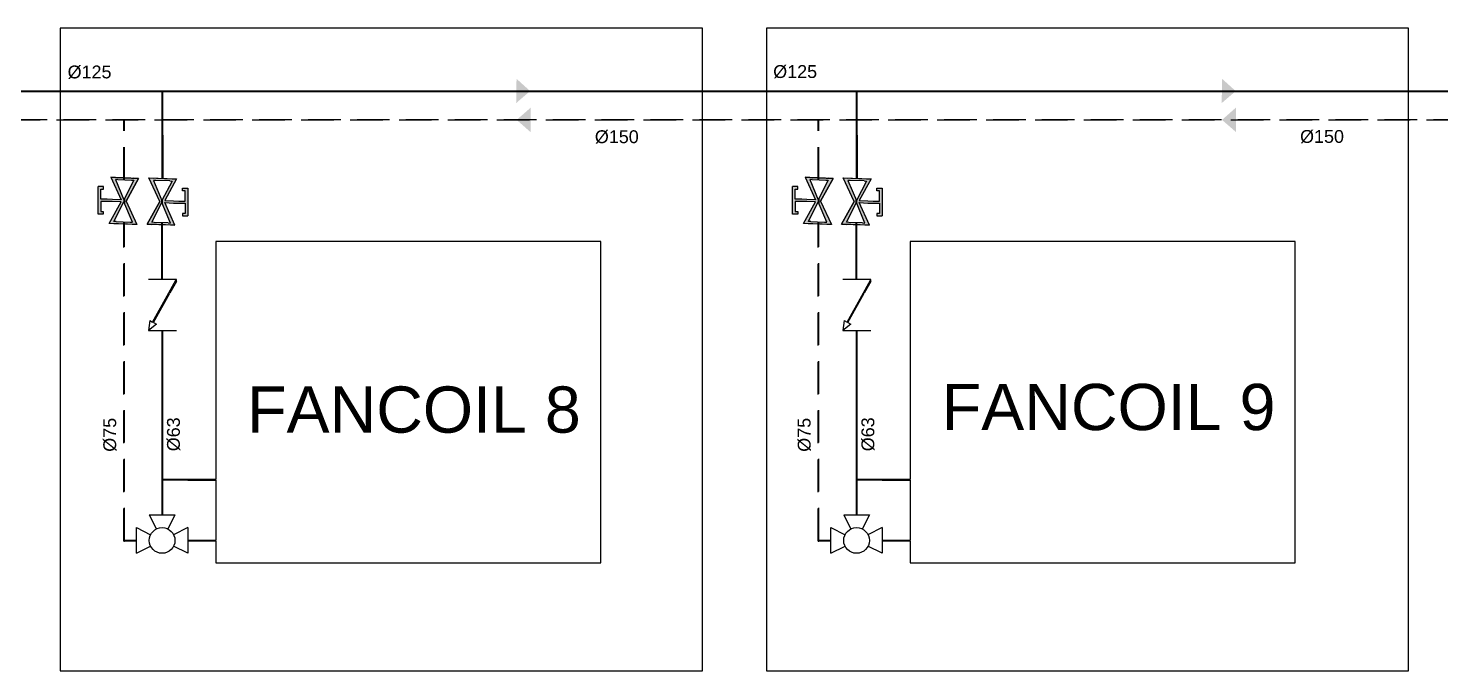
# Model space of a CAD drawing. Header units: millimetres. Extents: x -3738 to 3262, y -1370 to 2506.
# Drawn here: x 537 to 1637, y 1636 to 2136 of the extents above; entities that cross this region are included whole.
import ezdxf

# ---------------------------------------------------------------- set-up
doc = ezdxf.new("R2010")
doc.units = ezdxf.units.MM
doc.linetypes.add('DASHEDX2', pattern=[38.1, 25.4, -12.7])
doc.styles.get("Standard").update_dxf_attribs({"font": 'arial.ttf'})

msp = doc.modelspace()

# ---------------------------------------------------------------- hatches: boundary and pattern name
h = msp.add_hatch(color=256)
h.set_gradient(color2=(0, 0, 0), tint=1)
h.paths.add_polyline_path([(917.4, 2078.3), (928.3, 2087.6), (917.7, 2097.2), (917.6, 2088.4)])
h = msp.add_hatch(color=256)
h.set_gradient(color2=(0, 0, 0), tint=1)
h.paths.add_polyline_path([(1466.9, 2078.3), (1477.8, 2087.6), (1467.1, 2097.2), (1467, 2088.4)])
h = msp.add_hatch(color=256)
h.set_gradient(color2=(0, 0, 0), tint=1)
h.paths.add_polyline_path([(928.6, 2074.6), (917.8, 2065.2), (928.6, 2055.7), (928.6, 2064.5)])
h = msp.add_hatch(color=256)
h.set_gradient(color2=(0, 0, 0), tint=1)
h.paths.add_polyline_path([(1477.9, 2074.7), (1467.1, 2065.2), (1477.9, 2055.8), (1477.9, 2064.5)])
h = msp.add_hatch(color=256)
h.set_gradient(color1=(255, 255, 255), tint=1)
h.paths.add_polyline_path([(609.7, 2003), (603, 2003.2), (599, 2003.4), (594, 2003.4), (594, 2011.4), (596, 2011.4), (596, 2013.4), (591.9, 2013.4), (591.9, 1991.8), (595.9, 1991.8), (595.9, 1993.8), (593.9, 1993.8), (593.9, 2001.8), (598.9, 2001.8), (602.9, 2001.6), (609.7, 2001.4), (600.5, 1984.5), (622.1, 1983.7), (613.7, 2002), (623.4, 2019.7), (601.8, 2020.5)])
h.paths.add_polyline_path([(605.3, 2018.8), (607.1, 2018.7), (617.9, 2018.4), (619.7, 2018.3), (612, 2002.9)], flags=16)
h.paths.add_polyline_path([(611.9, 2001.3), (618.6, 1985.6), (616.8, 1985.7), (606, 1986.1), (604.2, 1986.1)], flags=16)
h = msp.add_hatch(color=256)
h.set_gradient(color1=(255, 255, 255), tint=1)
h.paths.add_polyline_path([(643.8, 2000.8), (650.6, 2000.5), (654.6, 2000.4), (659.6, 2000.4), (659.6, 1992.4), (657.6, 1992.4), (657.6, 1990.4), (661.6, 1990.4), (661.6, 2012), (657.6, 2012), (657.6, 2010), (659.6, 2010), (659.6, 2002), (654.6, 2002), (650.6, 2002.1), (643.8, 2002.4), (653, 2019.3), (631.4, 2020.1), (639.8, 2001.7), (630.1, 1984), (651.7, 1983.2)])
h.paths.add_polyline_path([(648.2, 1984.9), (646.4, 1985), (635.6, 1985.4), (633.8, 1985.5), (641.6, 2000.8)], flags=16)
h.paths.add_polyline_path([(641.6, 2002.5), (635, 2018.1), (636.8, 2018.1), (647.6, 2017.7), (649.4, 2017.6)], flags=16)
h = msp.add_hatch(color=256)
h.set_gradient(color1=(255, 255, 255), tint=1)
h.paths.add_polyline_path([(1150.5, 2003), (1143.8, 2003.2), (1139.8, 2003.4), (1134.8, 2003.4), (1134.8, 2011.4), (1136.8, 2011.4), (1136.8, 2013.4), (1132.7, 2013.4), (1132.7, 1991.8), (1136.7, 1991.8), (1136.7, 1993.8), (1134.7, 1993.8), (1134.7, 2001.8), (1139.7, 2001.8), (1143.7, 2001.6), (1150.5, 2001.4), (1141.3, 1984.5), (1162.9, 1983.7), (1154.5, 2002), (1164.2, 2019.7), (1142.6, 2020.5)])
h.paths.add_polyline_path([(1146.1, 2018.8), (1147.9, 2018.7), (1158.7, 2018.4), (1160.5, 2018.3), (1152.7, 2002.9)], flags=16)
h.paths.add_polyline_path([(1152.7, 2001.3), (1159.4, 1985.6), (1157.6, 1985.7), (1146.8, 1986.1), (1145, 1986.1)], flags=16)
h = msp.add_hatch(color=256)
h.set_gradient(color1=(255, 255, 255), tint=1)
h.paths.add_polyline_path([(1184.6, 2000.8), (1191.4, 2000.5), (1195.4, 2000.4), (1200.4, 2000.4), (1200.4, 1992.4), (1198.4, 1992.4), (1198.4, 1990.4), (1202.4, 1990.4), (1202.4, 2012), (1198.4, 2012), (1198.4, 2010), (1200.4, 2010), (1200.4, 2002), (1195.4, 2002), (1191.4, 2002.1), (1184.6, 2002.4), (1193.8, 2019.3), (1172.2, 2020.1), (1180.6, 2001.7), (1170.9, 1984), (1192.5, 1983.2)])
h.paths.add_polyline_path([(1189, 1984.9), (1187.2, 1985), (1176.4, 1985.4), (1174.6, 1985.5), (1182.4, 2000.8)], flags=16)
h.paths.add_polyline_path([(1182.4, 2002.5), (1175.8, 2018.1), (1177.6, 2018.1), (1188.4, 2017.7), (1190.2, 2017.6)], flags=16)

# ---------------------------------------------------------------- linework, layer by layer
at = {"color": 5}
for p, q in [((-98.4, 2087.8), (2779.6, 2087.8)), ((-97.9, 2087.3), (2779.6, 2087.3)), ((641.4, 2087.3), (641.4, 2019.7)), ((641.9, 2087.3), (642.2, 2019.7)), ((1182.2, 2087.3), (1182.2, 2019.7)), ((1182.7, 2087.3), (1183, 2019.7)), ((641.4, 1940.9), (641.4, 1985.2)), ((641.9, 1940.9), (641.9, 1985.2)), ((1182.2, 1940.9), (1182.2, 1985.2)), ((1182.7, 1940.9), (1182.7, 1985.2)), ((641.4, 1901.4), (641.4, 1757.9)), ((641.9, 1901.4), (641.9, 1757.9)), ((1182.2, 1901.4), (1182.2, 1757.9)), ((1182.7, 1901.4), (1182.7, 1757.9)), ((621.7, 1737.3), (611.9, 1737.3)), ((611.9, 1737.3), (612.4, 1737.3)), ((621.7, 1737.8), (612.4, 1737.8)), ((683.4, 1737.8), (661.7, 1737.8)), ((683.4, 1737.3), (661.7, 1737.3)), ((1162.5, 1737.3), (1152.7, 1737.3)), ((1152.7, 1737.3), (1153.2, 1737.3)), ((1162.5, 1737.8), (1153.2, 1737.8)), ((1224.2, 1737.8), (1202.5, 1737.8)), ((1224.2, 1737.3), (1202.5, 1737.3))]:
    msp.add_line(p, q, dxfattribs=at)
at = {"color": 5, "linetype": 'DASHEDX2'}
for p, q in [((-387.6, 2065.4), (2832.8, 2065.4)), ((2832.8, 2064.9), (-387.6, 2064.9)), ((611.9, 2018.6), (611.9, 2064.9)), ((612.4, 2018.6), (612.4, 2064.9)), ((1152.7, 2018.6), (1152.7, 2064.9)), ((1153.2, 2018.6), (1153.2, 2064.9)), ((611.9, 1737.3), (611.9, 1985.5)), ((612.4, 1737.8), (612.4, 1985.5)), ((1152.7, 1737.3), (1152.7, 1985.5)), ((1153.2, 1737.8), (1153.2, 1985.5)), ((662.2, 1785.4), (641.9, 1785.4)), ((661.7, 1784.9), (641.9, 1784.9)), ((661.7, 1784.9), (683.4, 1784.9)), ((683.4, 1785.4), (662.2, 1785.4)), ((1203, 1785.4), (1182.7, 1785.4)), ((1202.5, 1784.9), (1182.7, 1784.9)), ((1202.5, 1784.9), (1224.2, 1784.9)), ((1224.2, 1785.4), (1203, 1785.4))]:
    msp.add_line(p, q, dxfattribs=at)
for p, q in [((596, 2013.4), (591.9, 2013.4)), ((591.9, 1991.8), (591.9, 2013.4)), ((596, 2011.4), (596, 2013.4)), ((605.4, 2020.4), (601.8, 2020.5)), ((601.8, 2020.5), (623.4, 2019.7)), ((601.8, 2020.5), (609.7, 2003)), ((607.1, 2018.7), (605.3, 2018.8)), ((605.3, 2018.8), (612, 2002.9)), ((623.4, 2019.7), (605.4, 2020.4)), ((607.1, 2018.7), (617.9, 2018.4)), ((619.7, 2018.3), (612, 2002.9)), ((613.7, 2002), (623.4, 2019.7)), ((623.4, 2019.7), (613.7, 2002)), ((617.9, 2018.4), (619.7, 2018.3)), ((623.4, 2019.7), (619.8, 2019.9)), ((639.8, 2001.7), (631.4, 2020.1)), ((631.4, 2020.1), (649.4, 2019.4)), ((631.4, 2020.1), (635, 2019.9)), ((639.8, 2001.7), (631.4, 2020.1)), ((631.4, 2020.1), (653, 2019.3)), ((636.8, 2018.1), (635, 2018.1)), ((635, 2018.1), (641.6, 2002.5)), ((647.6, 2017.7), (636.8, 2018.1)), ((649.4, 2017.6), (641.6, 2002.5)), ((642.2, 2019.7), (642.2, 2019.7)), ((653, 2019.3), (643.8, 2002.4)), ((647.6, 2017.7), (649.4, 2017.6)), ((649.4, 2019.4), (653, 2019.3)), ((1136.8, 2013.4), (1132.7, 2013.4)), ((1132.7, 1991.8), (1132.7, 2013.4)), ((1136.8, 2011.4), (1136.8, 2013.4)), ((1146.2, 2020.4), (1142.6, 2020.5)), ((1142.6, 2020.5), (1164.2, 2019.7)), ((1142.6, 2020.5), (1150.5, 2003)), ((1147.9, 2018.7), (1146.1, 2018.8)), ((1146.1, 2018.8), (1152.7, 2002.9)), ((1164.2, 2019.7), (1146.2, 2020.4)), ((1147.9, 2018.7), (1158.7, 2018.4)), ((1160.5, 2018.3), (1152.7, 2002.9)), ((1154.5, 2002), (1164.2, 2019.7)), ((1164.2, 2019.7), (1154.5, 2002)), ((1158.7, 2018.4), (1160.5, 2018.3)), ((1164.2, 2019.7), (1160.6, 2019.9)), ((1180.6, 2001.7), (1172.2, 2020.1)), ((1172.2, 2020.1), (1190.2, 2019.4)), ((1172.2, 2020.1), (1175.8, 2019.9)), ((1180.6, 2001.7), (1172.2, 2020.1)), ((1172.2, 2020.1), (1193.8, 2019.3)), ((1177.6, 2018.1), (1175.8, 2018.1)), ((1175.8, 2018.1), (1182.4, 2002.5)), ((1188.4, 2017.7), (1177.6, 2018.1)), ((1190.2, 2017.6), (1182.4, 2002.5)), ((1183, 2019.7), (1183, 2019.7)), ((1193.8, 2019.3), (1184.6, 2002.4)), ((1188.4, 2017.7), (1190.2, 2017.6)), ((1190.2, 2019.4), (1193.8, 2019.3)), ((594, 2003.4), (594, 2011.4)), ((594, 2011.4), (596, 2011.4)), ((599, 2003.4), (594, 2003.4)), ((603, 2003.2), (599, 2003.4)), ((609.7, 2003), (603, 2003.2)), ((613.7, 2002), (622.1, 1983.7)), ((613.7, 2002), (622.1, 1983.7)), ((641.4, 2000.6), (641.4, 2002.9)), ((641.9, 2000), (641.9, 2003.1)), ((643.8, 2002.4), (650.6, 2002.1)), ((650.6, 2002.1), (654.6, 2002)), ((657.6, 2010), (657.6, 2012)), ((657.6, 2012), (661.6, 2012)), ((659.6, 2010), (657.6, 2010)), ((659.6, 2002), (659.6, 2010)), ((661.6, 2012), (661.6, 1990.4)), ((1134.8, 2003.4), (1134.8, 2011.4)), ((1134.8, 2011.4), (1136.8, 2011.4)), ((1139.8, 2003.4), (1134.8, 2003.4)), ((1143.8, 2003.2), (1139.8, 2003.4)), ((1150.5, 2003), (1143.8, 2003.2)), ((1154.5, 2002), (1162.9, 1983.7)), ((1154.5, 2002), (1162.9, 1983.7)), ((1182.2, 2000.6), (1182.2, 2002.9)), ((1182.7, 2000), (1182.7, 2003.1)), ((1184.6, 2002.4), (1191.4, 2002.1)), ((1191.4, 2002.1), (1195.4, 2002)), ((1198.4, 2010), (1198.4, 2012)), ((1198.4, 2012), (1202.4, 2012)), ((1200.4, 2010), (1198.4, 2010)), ((1200.4, 2002), (1200.4, 2010)), ((1202.4, 2012), (1202.4, 1990.4)), ((595.9, 1991.8), (591.9, 1991.8)), ((598.9, 2001.8), (593.9, 2001.8)), ((593.9, 2001.8), (593.9, 1993.8)), ((593.9, 1993.8), (595.9, 1993.8)), ((595.9, 1993.8), (595.9, 1991.8)), ((602.9, 2001.6), (598.9, 2001.8)), ((600.5, 1984.5), (609.7, 2001.4)), ((609.7, 2001.4), (602.9, 2001.6)), ((604.2, 1986.1), (611.9, 2001.3)), ((618.6, 1985.6), (611.9, 2001.3)), ((639.8, 2001.7), (630.1, 1984)), ((630.1, 1984), (639.8, 2001.7)), ((633.8, 1985.5), (641.6, 2000.8)), ((648.2, 1984.9), (641.6, 2000.8)), ((643.8, 2000.8), (650.6, 2000.5)), ((651.7, 1983.2), (643.8, 2000.8)), ((650.6, 2000.5), (654.6, 2000.4)), ((654.6, 2002), (659.6, 2002)), ((654.6, 2000.4), (659.6, 2000.4)), ((659.6, 1992.4), (657.6, 1992.4)), ((657.6, 1992.4), (657.6, 1990.4)), ((659.6, 2000.4), (659.6, 1992.4)), ((1136.7, 1991.8), (1132.7, 1991.8)), ((1139.7, 2001.8), (1134.7, 2001.8)), ((1134.7, 2001.8), (1134.7, 1993.8)), ((1134.7, 1993.8), (1136.7, 1993.8)), ((1136.7, 1993.8), (1136.7, 1991.8)), ((1143.7, 2001.6), (1139.7, 2001.8)), ((1141.3, 1984.5), (1150.5, 2001.4)), ((1150.5, 2001.4), (1143.7, 2001.6)), ((1145, 1986.1), (1152.7, 2001.3)), ((1159.4, 1985.6), (1152.7, 2001.3)), ((1180.6, 2001.7), (1170.9, 1984)), ((1170.9, 1984), (1180.6, 2001.7)), ((1174.6, 1985.5), (1182.4, 2000.8)), ((1189, 1984.9), (1182.4, 2000.8)), ((1184.6, 2000.8), (1191.4, 2000.5)), ((1192.5, 1983.2), (1184.6, 2000.8)), ((1191.4, 2000.5), (1195.4, 2000.4)), ((1195.4, 2002), (1200.4, 2002)), ((1195.4, 2000.4), (1200.4, 2000.4)), ((1200.4, 1992.4), (1198.4, 1992.4)), ((1198.4, 1992.4), (1198.4, 1990.4)), ((1200.4, 2000.4), (1200.4, 1992.4)), ((604.1, 1984.3), (600.5, 1984.5)), ((622.1, 1983.7), (600.5, 1984.5)), ((622.1, 1983.7), (604.1, 1984.3)), ((606, 1986.1), (604.2, 1986.1)), ((606, 1986.1), (616.8, 1985.7)), ((616.8, 1985.7), (618.6, 1985.6)), ((622.1, 1983.7), (618.5, 1983.8)), ((630.1, 1984), (648.1, 1983.4)), ((630.1, 1984), (633.7, 1983.9)), ((651.7, 1983.2), (630.1, 1984)), ((635.6, 1985.4), (633.8, 1985.5)), ((646.4, 1985), (635.6, 1985.4)), ((646.4, 1985), (648.2, 1984.9)), ((648.1, 1983.4), (651.7, 1983.2)), ((657.6, 1990.4), (661.6, 1990.4)), ((1144.9, 1984.3), (1141.3, 1984.5)), ((1162.9, 1983.7), (1141.3, 1984.5)), ((1162.9, 1983.7), (1144.9, 1984.3)), ((1146.8, 1986.1), (1145, 1986.1)), ((1146.8, 1986.1), (1157.6, 1985.7)), ((1157.6, 1985.7), (1159.4, 1985.6)), ((1162.9, 1983.7), (1159.3, 1983.8)), ((1170.9, 1984), (1188.9, 1983.4)), ((1170.9, 1984), (1174.5, 1983.9)), ((1192.5, 1983.2), (1170.9, 1984)), ((1176.4, 1985.4), (1174.6, 1985.5)), ((1187.2, 1985), (1176.4, 1985.4)), ((1187.2, 1985), (1189, 1984.9)), ((1188.9, 1983.4), (1192.5, 1983.2)), ((1198.4, 1990.4), (1202.4, 1990.4)), ((652.8, 1940.9), (631.1, 1940.9)), ((647, 1930.6), (652.7, 1940.9)), ((652.8, 1939.5), (647.6, 1930.3)), ((652.8, 1939.5), (652.8, 1940.9)), ((1193.5, 1940.9), (1171.9, 1940.9)), ((1187.8, 1930.6), (1193.5, 1940.9)), ((1193.5, 1939.5), (1188.4, 1930.3)), ((1193.5, 1939.5), (1193.5, 1940.9)), ((634.3, 1907.9), (647, 1930.6)), ((634.9, 1907.5), (647.6, 1930.3)), ((1175.1, 1907.9), (1187.8, 1930.6)), ((1175.7, 1907.5), (1188.4, 1930.3)), ((632.1, 1909.1), (631.1, 1901.4)), ((637.2, 1906.3), (631.1, 1901.4)), ((632.1, 1909.1), (634.3, 1907.9)), ((634.9, 1907.5), (637.2, 1906.3)), ((1172.9, 1909.1), (1171.9, 1901.4)), ((1178, 1906.3), (1171.9, 1901.4)), ((1172.9, 1909.1), (1175.1, 1907.9)), ((1175.7, 1907.5), (1178, 1906.3)), ((631.1, 1901.4), (652.8, 1901.4)), ((1171.9, 1901.4), (1193.5, 1901.4)), ((631.7, 1757.9), (651.7, 1757.9)), ((631.7, 1757.9), (637.2, 1746.8)), ((651.7, 1757.9), (646.2, 1746.8)), ((1172.5, 1757.9), (1192.5, 1757.9)), ((1172.5, 1757.9), (1178, 1746.8)), ((1192.5, 1757.9), (1186.9, 1746.8)), ((621.7, 1727.9), (621.7, 1747.9)), ((621.7, 1747.9), (632.7, 1742.3)), ((661.7, 1747.9), (650.6, 1742.3)), ((661.7, 1747.9), (661.7, 1727.9)), ((1162.5, 1727.9), (1162.5, 1747.9)), ((1162.5, 1747.9), (1173.5, 1742.3)), ((1202.5, 1747.9), (1191.4, 1742.3)), ((1202.5, 1747.9), (1202.5, 1727.9)), ((621.7, 1727.9), (632.7, 1733.4)), ((661.7, 1727.9), (650.6, 1733.4)), ((1162.5, 1727.9), (1173.5, 1733.4)), ((1202.5, 1727.9), (1191.4, 1733.4))]:
    msp.add_line(p, q)
at = {"linetype": 'DASHEDX2'}
for p, q in [((611.8, 2003.3), (611.8, 2001.1)), ((612.3, 2003.6), (612.3, 2000.4)), ((1152.6, 2003.3), (1152.6, 2001.1)), ((1153.1, 2003.6), (1153.1, 2000.4))]:
    msp.add_line(p, q, dxfattribs=at)
for points in [[(562.4, 1636.5), (1062.4, 1636.5), (1062.4, 2136.5), (562.4, 2136.5)], [(1112.4, 1636.5), (1612.4, 1636.5), (1612.4, 2136.5), (1112.4, 2136.5)]]:
    msp.add_lwpolyline(points, close=True)
for points in [[(683.4, 1737.3), (683.4, 1720.5), (983.4, 1720.5), (983.4, 1970.5), (683.4, 1970.5), (683.4, 1785.4)], [(1224.2, 1737.3), (1224.2, 1720.5), (1524.2, 1720.5), (1524.2, 1970.5), (1224.2, 1970.5), (1224.2, 1785.4)], [(683.4, 1784.9), (683.4, 1737.8)], [(1224.2, 1784.9), (1224.2, 1737.8)]]:
    msp.add_lwpolyline(points)
for centre in [(641.7, 1737.9), (1182.5, 1737.9)]:
    msp.add_circle(centre, 10)

# ---------------------------------------------------------------- texts
at = {"linetype": 'DASHEDX2', "char_height": 10, "attachment_point": 1}
for s, insert in [('%%C125', (568.1, 2107.5)), ('%%C125', (1117.6, 2107.8)), ('%%C150', (978.7, 2057.1)), ('%%C150', (1527.9, 2057.3))]:
    msp.add_mtext_dynamic_manual_height_columns(s, width=125.59, gutter_width=12.5, heights=[0], dxfattribs=dict(at, insert=insert))
at = {"char_height": 36, "attachment_point": 4}
for s, insert in [('\\pxqc;FANCOIL 9', (1227.5, 1841.5)), ('\\pxqc;FANCOIL 8', (686.5, 1839.5))]:
    msp.add_mtext_dynamic_manual_height_columns(s, width=302.59, gutter_width=12.5, heights=[268.4], dxfattribs=dict(at, insert=insert))
at = {"linetype": 'DASHEDX2', "char_height": 10, "attachment_point": 1, "rotation": 90}
for s, insert in [('%%C75', (595.9, 1806.9)), ('%%C63', (645.5, 1807.3)), ('%%C75', (1136.7, 1806.9)), ('%%C63', (1186.3, 1807.3))]:
    msp.add_mtext_dynamic_manual_height_columns(s, width=125.59, gutter_width=12.5, heights=[0], dxfattribs=dict(at, insert=insert))

doc.saveas('drawing.dxf')
